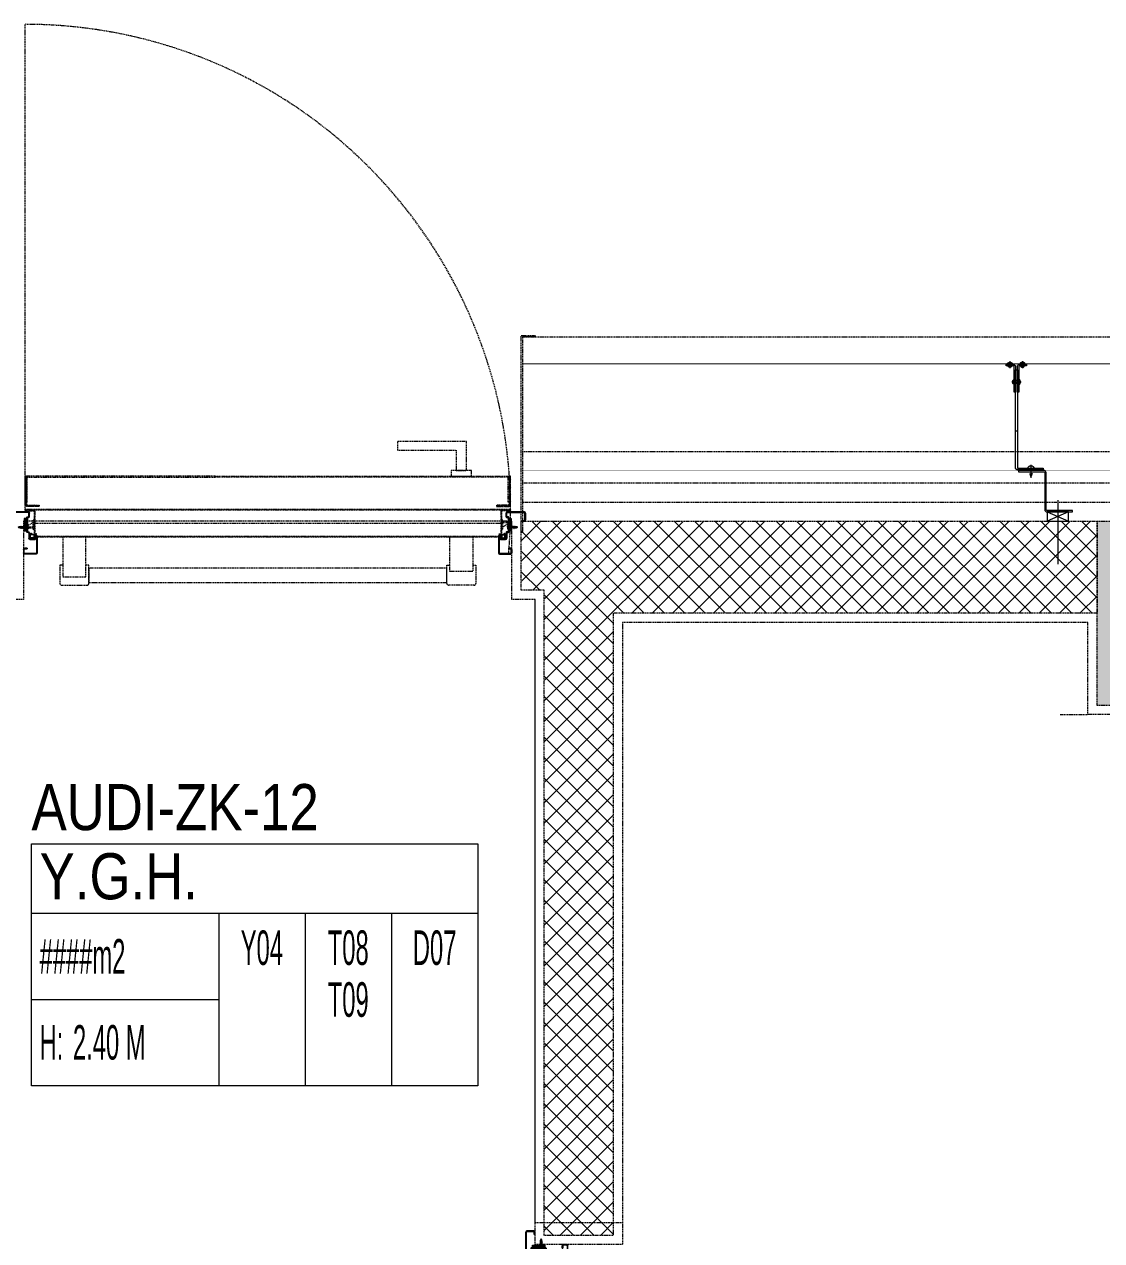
# Model space of a CAD drawing. Extents: x -1457 to 23780, y -2071 to 4205.
# Drawn here: x 4069.6 to 4303.5, y 2668.9 to 2932.8 of the extents above; entities that cross this region are included whole.
import ezdxf
from ezdxf.enums import TextEntityAlignment as Align

# ---------------------------------------------------------------- set-up
doc = ezdxf.new("R2010")
doc.units = 0
doc.header["$MEASUREMENT"] = 0
doc.linetypes.add('HIDDEN', pattern=[0.375, 0.25, -0.125])
doc.layers.get('0').update_dxf_attribs({"color": 9, "lineweight": 9})
for name, color, linetype, lineweight in [('10', 9, 'Continuous', 9), ('14', 9, 'Continuous', 9), ('M-TEFRIS2-015', 129, 'Continuous', 9)]:
    doc.layers.add(name, color=color, linetype=linetype, lineweight=lineweight)
doc.styles.add('Arial', font='arial.ttf', dxfattribs={"height": 2.5})
doc.styles.add('MuuM_TEXT-STANDART', font='ARIALN.TTF')

# ---------------------------------------------------------------- blocks, each defined once
blk = doc.blocks.new('*U11')
at = {"ltscale": 15}
for p, q in [((-24.9, 0.9), (-25.7, 0)), ((-24.9, -0.9), (-25.7, 0)), ((-22.9, 1.5), (-24.9, 0.9)), ((-22.9, 1.5), (-22.9, -1.5)), ((-21.2, -2.7), (-18.1, 2.8)), ((-21, -2.7), (-17.9, 2.7)), ((-19.7, -2.7), (-16.6, 2.8)), ((-19.5, -2.7), (-16.4, 2.7)), ((-18.5, 1.5), (-18.3, 2)), ((-18.2, -2.7), (-15.1, 2.8)), ((-18, -2.7), (-14.9, 2.7)), ((-17, 1.5), (-16.8, 2)), ((-16.7, -2.7), (-13.6, 2.8)), ((-16.5, -2.7), (-13.4, 2.7)), ((-15.5, 1.5), (-15.3, 2)), ((-15.2, -2.7), (-12.1, 2.8)), ((-15, -2.7), (-11.9, 2.7)), ((-14, 1.5), (-13.8, 2)), ((-13.7, -2.7), (-10.6, 2.8)), ((-13.5, -2.7), (-10.4, 2.7)), ((-12.5, 1.5), (-12.3, 2)), ((-12.2, -2.7), (-9.1, 2.8)), ((-12, -2.7), (-8.9, 2.7)), ((-11, 1.5), (-10.8, 2)), ((-10.7, -2.7), (-7.6, 2.8)), ((-10.5, -2.7), (-7.4, 2.7)), ((-9.5, 1.5), (-9.3, 2)), ((-9.2, -2.7), (-6.1, 2.8)), ((-9, -2.7), (-5.9, 2.7)), ((-8, 1.5), (-7.8, 2)), ((-7.7, -2.7), (-4.6, 2.8)), ((-7.5, -2.7), (-4.4, 2.7)), ((-6.5, 1.5), (-6.3, 2)), ((-6.2, -2.7), (-3.1, 2.8)), ((-6, -2.7), (-2.9, 2.7)), ((-5, 1.5), (-4.8, 2)), ((-4.7, -2.7), (-1.6, 2.8)), ((-4.5, -2.7), (-1.4, 2.7)), ((-3.5, 1.5), (-3.3, 2)), ((-2, 1.5), (-1.8, 2)), ((-0.5, 4.2), (-1.5, 1.5)), ((0, 0.5), (-0.6, 0.5)), ((-24.9, -0.9), (-22.9, -1.5)), ((-8.6, -1.5), (-22.9, -1.5)), ((-21.2, -2.7), (-20.9, -1.5)), ((-20.3, -1.5), (-19.1, -1.5)), ((-19.7, -2.7), (-19.4, -1.5)), ((-18.8, -1.5), (-17.6, -1.5)), ((-18.2, -2.7), (-17.9, -1.5)), ((-17.3, -1.5), (-16.1, -1.5)), ((-16.7, -2.7), (-16.4, -1.5)), ((-15.8, -1.5), (-14.6, -1.5)), ((-15.2, -2.7), (-14.9, -1.5)), ((-14.3, -1.5), (-13.1, -1.5)), ((-13.7, -2.7), (-13.4, -1.5)), ((-12.8, -1.5), (-11.6, -1.5)), ((-12.2, -2.7), (-11.9, -1.5)), ((-11.3, -1.5), (-10.1, -1.5)), ((-10.7, -2.7), (-10.4, -1.5)), ((-9.8, -1.5), (-8.6, -1.5)), ((-9.2, -2.7), (-8.9, -1.5)), ((-8.3, -1.5), (-7.1, -1.5)), ((-7.7, -2.7), (-7.4, -1.5)), ((-6.8, -1.5), (-5.6, -1.5)), ((-6.2, -2.7), (-5.9, -1.5)), ((-5.3, -1.5), (-4.1, -1.5)), ((-4.7, -2.7), (-4.4, -1.5)), ((-3.8, -1.5), (-2.1, -1.5)), ((-0.5, -4.2), (-1.5, -1.5)), ((0, -0.5), (-0.6, -0.5))]:
    blk.add_line(p, q, dxfattribs=at)
for p, q in [((-6.9, 1.5), (-22.9, 1.5)), ((-17.4, 1.5), (-18.6, 1.5)), ((-15.9, 1.5), (-17.1, 1.5)), ((-14.4, 1.5), (-15.6, 1.5)), ((-12.9, 1.5), (-14.1, 1.5)), ((-11.4, 1.5), (-12.6, 1.5)), ((-9.9, 1.5), (-11.1, 1.5)), ((-8.4, 1.5), (-9.6, 1.5)), ((-6.9, 1.5), (-8.1, 1.5)), ((-5.4, 1.5), (-6.6, 1.5)), ((-3.9, 1.5), (-5.1, 1.5)), ((-2.4, 1.5), (-3.6, 1.5)), ((-1.5, 1.5), (-2.1, 1.5)), ((0, 0.5), (0, 4.1)), ((-1.5, -1.5), (-2.1, -1.5)), ((0, -0.5), (0, -4.1))]:
    blk.add_line(p, q)
for centre, radius, start, end in [((-26, 3.9), 3.92, 274.361, 322.1025), ((-26, -3.9), 3.92, 37.8975, 85.639), ((-18, 2.8), 0.0971, 330.3204, 150.3204), ((-16.5, 2.8), 0.0971, 330.3204, 150.3204), ((-15, 2.8), 0.0971, 330.3204, 150.3204), ((-13.5, 2.8), 0.0971, 330.3204, 150.3204), ((-12, 2.8), 0.0971, 330.3204, 150.3204), ((-10.5, 2.8), 0.0971, 330.3204, 150.3204), ((-9, 2.8), 0.0971, 330.3204, 150.3204), ((-7.5, 2.8), 0.0971, 330.3204, 150.3204), ((-6, 2.8), 0.0971, 330.3204, 150.3204), ((-4.5, 2.8), 0.0971, 330.3204, 150.3204), ((-3, 2.8), 0.0971, 330.3204, 150.3204), ((-1.5, 2.8), 0.0971, 330.3204, 150.3204), ((-0.6, 0), 0.486, 90, 270), ((-0.3, 4.1), 0.25, 0, 150.0864), ((-21.1, -2.7), 0.0971, 150.3204, 330.3204), ((-19.6, -2.7), 0.0971, 150.3204, 330.3204), ((-18.1, -2.7), 0.0971, 150.3204, 330.3204), ((-16.6, -2.7), 0.0971, 150.3204, 330.3204), ((-15.1, -2.7), 0.0971, 150.3204, 330.3204), ((-13.6, -2.7), 0.0971, 150.3204, 330.3204), ((-12.1, -2.7), 0.0971, 150.3204, 330.3204), ((-10.6, -2.7), 0.0971, 150.3204, 330.3204), ((-9.1, -2.7), 0.0971, 150.3204, 330.3204), ((-7.6, -2.7), 0.0971, 150.3204, 330.3204), ((-6.1, -2.7), 0.0971, 150.3204, 330.3204), ((-4.6, -2.7), 0.0971, 150.3204, 330.3204), ((-0.3, -4.1), 0.25, 209.9136, 0)]:
    blk.add_arc(centre, radius, start, end, dxfattribs=at)
blk = doc.blocks.new('conta')
at = {"ltscale": 10}
for p, q in [((-2649.88, 5344.46), (-2649.78, 5344.3)), ((-2649.87, 5345.53), (-2649.81, 5345.61)), ((-2649.78, 5344.3), (-2649.74, 5344.3)), ((-2649.72, 5345.4), (-2649.28, 5345.4)), ((-2649.25, 5345.41), (-2649.09, 5345.51)), ((-2648.83, 5344.87), (-2648.56, 5345.24)), ((-2648.77, 5345.12), (-2648.63, 5345.3)), ((-2648.56, 5345.31), (-2648.56, 5345.31)), ((-2648.97, 5344.05), (-2648.78, 5343.8)), ((-2648.87, 5344.09), (-2648.7, 5343.86)), ((-2648.71, 5343.79), (-2648.71, 5343.79))]:
    blk.add_line(p, q, dxfattribs=at)
for centre, radius, start, end in [((-2653.03, 5345), 3.19, 350.4674, 8.9372), ((-2649.87, 5344.47), 0.02, 170.4674, 213.7451), ((-2649.83, 5345.5), 0.05, 140.6345, 188.9372), ((-2649.74, 5345.58), 0.0696, 22.2428, 159.258), ((-2650.94, 5345.01), 1.24, 340.3382, 16.7772), ((-2649.74, 5344.58), 0.03, 160.3382, 273.2666), ((-2649.72, 5345.37), 0.03, 90, 196.7772), ((-2649.56, 5341.55), 3.01, 80.4362, 93.2666), ((-2649.28, 5345.45), 0.05, 270, 303.0062), ((-2649.22, 5344.14), 0.231, 353.9571, 81.9004), ((-2649.08, 5345.49), 0.03, 4.7972, 123.0062), ((-2649.06, 5344.54), 0.03, 260.4362, 338.7066), ((-2650.22, 5344.99), 1.27, 338.7066, 23.0418), ((-2649.01, 5345.57), 0.05, 18.7951, 42.1429), ((-2651.17, 5344.83), 2.33, 7.5897, 18.7951), ((-2658.2, 5345.19), 9.36, 353.6857, 357.8537), ((-2648.79, 5344.15), 0.1, 173.6857, 217.2653), ((-2648.81, 5345.15), 0.05, 187.5897, 322.7347), ((-2648.79, 5344.84), 0.05, 142.7347, 180.2669), ((-2648.59, 5345.27), 0.05, 52.7347, 142.7347), ((-2648.59, 5345.27), 0.05, 322.7347, 52.7347), ((-2648.89, 5344.11), 0.1, 173.9571, 217.2653), ((-2648.74, 5343.83), 0.05, 217.2653, 307.2653), ((-2648.74, 5343.83), 0.05, 307.2653, 37.2653)]:
    blk.add_arc(centre, radius, start, end, dxfattribs=at)
for points, knots in [([(-2649.74, 5344.31), (-2649.74, 5344.34), (-2649.7, 5344.52), (-2649.59, 5344.33), (-2649.34, 5344.36), (-2649.23, 5344.37), (-2649.18, 5344.37)], [0, 0, 0, 0, 0.1008757, 0.3841126, 0.5436166, 0.6906785, 0.6906785, 0.6906785, 0.6906785]), ([(-2648.98, 5345.6), (-2649, 5345.63), (-2649.09, 5345.71), (-2649.23, 5345.44), (-2649.32, 5345.74), (-2649.39, 5345.46), (-2649.51, 5345.75), (-2649.59, 5345.5), (-2649.65, 5345.57), (-2649.68, 5345.61)], [0.0086373, 0.0086373, 0.0086373, 0.0086373, 0.1097304, 0.3133405, 0.4430081, 0.5658764, 0.7165186, 0.8527974, 0.9648495, 0.9648495, 0.9648495, 0.9648495])]:
    blk.add_open_spline(points, degree=3, knots=knots, dxfattribs=at)
blk = doc.blocks.new('p-yn_sackasa')
at = {"layer": '10', "linetype": 'Continuous'}
for p, q in [((0, 6.16), (0, 6.9)), ((0.01, 6.9), (0.01, 6.15)), ((0.14, 6.9), (0.14, 6.16)), ((0.15, 6.9), (0.15, 6.16)), ((2.69, 7.16), (0.26, 7.16)), ((2.69, 7.15), (0.26, 7.15)), ((2.69, 7.02), (0.26, 7.02)), ((0.26, 7.01), (2.69, 7.01)), ((0.26, 6.05), (0.76, 6.05)), ((0.75, 6.04), (0.26, 6.04)), ((0.26, 5.91), (0.75, 5.91)), ((0.76, 5.9), (0.26, 5.9)), ((0.75, 5.91), (0.75, 6.04)), ((0.76, 5.9), (0.76, 6.05)), ((2.8, 3.29), (2.8, 6.9)), ((2.81, 3.29), (2.81, 6.9)), ((2.94, 3.29), (2.94, 6.9)), ((2.95, 3.29), (2.95, 6.9)), ((1.11, 2.52), (1.11, 3.73)), ((1.12, 2.52), (1.12, 3.73)), ((1.25, 3.73), (1.25, 2.52)), ((1.26, 2.52), (1.26, 3.73)), ((1.37, 3.98), (2.49, 3.98)), ((2.49, 3.97), (1.37, 3.97)), ((1.37, 3.84), (2.49, 3.84)), ((2.49, 3.83), (1.37, 3.83)), ((2.6, 3.69), (2.5, 3.36)), ((2.51, 3.35), (2.61, 3.69)), ((2.73, 3.65), (2.63, 3.32)), ((2.74, 3.64), (2.64, 3.31)), ((-2.19, 0), (-2.19, -0.15)), ((0.67, -0.71), (0.67, 2.27)), ((0.69, -0.71), (0.69, 2.27)), ((0.81, -0.71), (0.81, 2.27)), ((0.83, -0.71), (0.83, 2.27)), ((0.92, 2.33), (0.95, 2.32)), ((0.93, 2.34), (0.95, 2.33)), ((1.01, 2.46), (0.99, 2.47)), ((0.99, 2.46), (1.01, 2.45)), ((-2.95, -0.25), (-2.95, -1.75)), ((-2.94, -1.75), (-2.94, -0.25)), ((-2.81, -0.25), (-2.81, -1.75)), ((-2.8, -0.25), (-2.8, -1.75)), ((-2.19, 0), (-2.7, 0)), ((-2.2, -0.01), (-2.7, -0.01)), ((-2.2, -0.14), (-2.7, -0.14)), ((-2.19, -0.15), (-2.7, -0.15)), ((1.01, -1.85), (-2.7, -1.85)), ((1.01, -1.86), (-2.7, -1.86)), ((-2.7, -1.99), (1.01, -1.99)), ((1.01, -2), (-2.7, -2)), ((-2.2, -0.14), (-2.2, -0.01)), ((0.92, -0.77), (0.95, -0.76)), ((0.93, -0.78), (0.95, -0.77)), ((0.99, -0.89), (1.01, -0.88)), ((1.01, -0.89), (0.99, -0.91)), ((1.11, -0.96), (1.11, -1.75)), ((1.12, -0.96), (1.12, -1.75)), ((1.25, -0.96), (1.25, -1.75)), ((1.26, -0.96), (1.26, -1.75))]:
    blk.add_line(p, q, dxfattribs=at)
for points in [[(0.15, 2.14), (0.67, 2.14), (0.67, -0.54), (0.15, -0.54)], [(0.15, 2.14), (0.41, 2.14), (0.41, -0.54), (0.15, -0.54)]]:
    blk.add_lwpolyline(points, close=True, dxfattribs=at)
for centre, radius, start, end in [((0.26, 6.9), 0.261, 90, 180), ((0.26, 6.16), 0.261, 180, 270), ((0.26, 6.9), 0.249, 90, 180), ((0.26, 6.16), 0.249, 181.345, 271.3502), ((0.26, 6.9), 0.122, 90, 180), ((0.26, 6.16), 0.122, 180, 270), ((0.26, 6.9), 0.11, 90, 180), ((0.26, 6.16), 0.11, 180, 270), ((2.69, 6.9), 0.261, 0, 90), ((2.69, 6.9), 0.249, 0, 90), ((2.69, 6.9), 0.122, 0, 90), ((2.69, 6.9), 0.11, 0, 90), ((1.37, 3.73), 0.253, 90, 180), ((1.37, 3.73), 0.24, 90, 180), ((1.37, 3.73), 0.114, 90, 180), ((1.37, 3.73), 0.101, 90, 180), ((2.49, 3.72), 0.261, 342.8602, 90), ((2.49, 3.72), 0.249, 342.8613, 90), ((2.49, 3.72), 0.122, 342.8607, 90), ((2.49, 3.72), 0.11, 342.8621, 90), ((2.72, 3.29), 0.232, 162.8601, 0), ((2.72, 3.29), 0.219, 162.8613, 0), ((2.72, 3.29), 0.0927, 162.8605, 0), ((2.72, 3.29), 0.0801, 162.8624, 0), ((0.89, 2.27), 0.219, 63.2153, 180), ((0.89, 2.27), 0.206, 63.2169, 180), ((0.89, 2.27), 0.0801, 63.215, 180), ((0.89, 2.27), 0.0674, 63.2144, 180), ((1.04, 2.52), 0.206, 243.2197, 0), ((1.04, 2.52), 0.219, 243.2148, 0), ((1.04, 2.52), 0.0801, 243.2203, 0), ((1.04, 2.52), 0.0674, 243.2129, 0), ((-2.7, -0.25), 0.253, 90, 180), ((-2.7, -1.75), 0.253, 180, 270), ((-2.7, -0.25), 0.24, 90, 180), ((-2.7, -1.75), 0.24, 180, 270), ((-2.7, -0.25), 0.114, 90, 180), ((-2.7, -1.75), 0.114, 180, 270), ((-2.7, -0.25), 0.101, 90, 180), ((-2.7, -1.75), 0.101, 180, 270), ((0.89, -0.71), 0.219, 180, 296.785), ((0.89, -0.71), 0.206, 180, 296.7851), ((0.89, -0.71), 0.0801, 180, 296.785), ((0.89, -0.71), 0.0674, 180, 180.5245), ((0.89, -0.71), 0.0674, 180, 296.7871), ((1.04, -0.96), 0.219, 0, 116.7854), ((1.04, -0.96), 0.206, 0, 116.7836), ((1.04, -0.96), 0.0801, 0, 116.7811), ((1.04, -0.96), 0.0674, 0, 116.7871), ((1.01, -1.75), 0.114, 270, 0), ((1.01, -1.75), 0.24, 270, 0), ((1.01, -1.75), 0.101, 270, 0), ((1.01, -1.75), 0.253, 270, 0)]:
    blk.add_arc(centre, radius, start, end, dxfattribs=at)
at = {"layer": '10', "xscale": 0.0842696629213483, "yscale": 0.0842696629213483, "zscale": 0.0842696629213483}
blk.add_blockref('*U11', (0.95, 1.35), dxfattribs=at)
at = {"layer": '14', "xscale": -0.7887640449438696, "yscale": 0.7887640449438696, "zscale": 0.7887640449438204, "rotation": 90}
blk.add_blockref('conta', (4217.78, -2086.42), dxfattribs=at)
blk = doc.blocks.new('0_roomno2')
blk.add_lwpolyline([(19.375, -10.5), (0, -10.5), (0, 0), (19.375, 0)], close=True)
for points in [[(0, -3), (19.375, -3)], [(8.125, -3), (8.125, -10.5)], [(11.875, -3), (11.875, -10.5)], [(15.625, -3), (15.625, -10.5)], [(0, -6.75), (8.125, -6.75)]]:
    blk.add_lwpolyline(points)
at = {"style": 'MuuM_TEXT-STANDART', "width": 0.6}
blk.add_text('H:', height=1.5, dxfattribs=at).set_placement((0.35, -8.608), align=Align.MIDDLE_LEFT)
at = {"style": 'Arial'}
blk.add_attdef('ODANO', (0, 1.17), '', height=2, dxfattribs=at)
blk.add_attdef('MEKANADI', text='', height=2, dxfattribs=at).set_placement((0.35, -3), align=Align.BOTTOM_LEFT)
at = {"style": 'MuuM_TEXT-STANDART', "width": 0.6}
for tag, p in [('M2', (0.35, -4.875)), ('TEMIZTAVANYUKSEKLIGI', (1.8, -8.608))]:
    blk.add_attdef(tag, text='', height=1.5, dxfattribs=at).set_placement(p, align=Align.MIDDLE_LEFT)
for tag, p in [('YER01', (10, -4.5)), ('TAVAN01', (13.75, -4.5)), ('DUVAR01', (17.5, -4.5)), ('YER02', (10, -6.75)), ('TAVAN02', (13.75, -6.75)), ('DUVAR02', (17.5, -6.75)), ('YER03', (10, -9)), ('TAVAN03', (13.75, -9)), ('DUVAR03', (17.5, -9))]:
    blk.add_attdef(tag, text='', height=1.5, dxfattribs=at).set_placement(p, align=Align.MIDDLE_CENTER)
blk = doc.blocks.new('p- alum kaplama profil')
at = {"lineweight": 13}
blk.add_lwpolyline([(7.12, 12.59), (7.12, 26.49)], dxfattribs=at)
at = {"lineweight": 5}
blk.add_lwpolyline([(9.44, 15.16), (4.79, 15.16), (4.79, 17.16), (9.44, 17.16)], close=True, dxfattribs=at)
for points in [[(4.79, 15.16), (9.44, 17.16)], [(9.44, 15.16), (4.79, 17.16)]]:
    blk.add_lwpolyline(points, dxfattribs=at)
at = {"lineweight": 18}
blk.add_lwpolyline([(4.09, 6.16), (-1.41, 6.16), (-1.41, 6.46), (4.09, 6.46, 0.414214), (4.29, 6.66), (4.29, 14.66, -0.414214), (4.79, 15.16), (10.29, 15.16), (10.29, 14.86), (4.79, 14.86, 0.414214), (4.59, 14.66), (4.59, 6.66, -0.414214)], format="xyb", close=True, dxfattribs=at)
blk.add_lwpolyline([(-2.06, 5.56), (-2.06, -2.34), (-2.06, -15.69), (-1.66, -15.69), (-1.66, -2.34), (-1.66, 5.56), (-1.66, 5.56), (-1.66, 5.57), (-1.66, 5.57), (-1.66, 5.58), (-1.66, 5.58), (-1.65, 5.59), (-1.65, 5.59), (-1.65, 5.59), (-1.65, 5.6), (-1.65, 5.6), (-1.64, 5.61), (-1.64, 5.61), (-1.64, 5.62), (-1.64, 5.62), (-1.63, 5.62), (-1.63, 5.63), (-1.63, 5.63), (-1.62, 5.63), (-1.62, 5.64), (-1.61, 5.64), (-1.61, 5.64), (-1.61, 5.64), (-1.6, 5.65), (-1.6, 5.65), (-1.59, 5.65), (-1.59, 5.65), (-1.58, 5.65), (-1.58, 5.65), (-1.57, 5.66), (-1.57, 5.66), (-1.56, 5.66), (-1.56, 5.66), (3.94, 5.66), (3.94, 6.06), (-1.56, 6.06), (-1.58, 6.06), (-1.61, 6.05), (-1.63, 6.05), (-1.66, 6.05), (-1.68, 6.04), (-1.7, 6.03), (-1.73, 6.03), (-1.75, 6.02), (-1.77, 6.01), (-1.79, 6), (-1.82, 5.99), (-1.84, 5.97), (-1.86, 5.96), (-1.88, 5.94), (-1.89, 5.93), (-1.91, 5.91), (-1.93, 5.89), (-1.95, 5.87), (-1.96, 5.85), (-1.97, 5.83), (-1.99, 5.81), (-2, 5.79), (-2.01, 5.77), (-2.02, 5.75), (-2.03, 5.72), (-2.04, 5.7), (-2.04, 5.68), (-2.05, 5.65), (-2.05, 5.63), (-2.06, 5.61), (-2.06, 5.58)], close=True)
blk.add_lwpolyline([(-1.66, -2.34), (-2.06, -2.34)])
for points in [[(-2.36, -10.84), (-2.36, -16.39), (-2.36, -16.39, -0.414214), (-2.51, -16.54), (-2.51, -16.54), (-4.06, -16.54), (-4.06, -16.84), (-2.51, -16.84), (-2.51, -16.84, 0.414214), (-2.06, -16.39), (-2.06, -10.84)], [(-1.36, -10.84), (-1.66, -10.84), (-1.66, -16.39, 0.414214), (-1.21, -16.84), (-1.21, -16.84), (0.34, -16.84), (0.34, -16.54), (-1.21, -16.54), (-1.21, -16.54, -0.414214), (-1.36, -16.39), (-1.36, -16.39)]]:
    blk.add_lwpolyline(points, format="xyb", close=True)
for points in [[(0.67, 5.66, -10), (1.91, 5.66, -10)], [(0.67, 5.66, -10), (0.67, 5.64, -10), (0.67, 5.62, -10), (0.67, 5.6, -10), (0.68, 5.58, -10), (0.68, 5.56, -10), (0.69, 5.54, -10), (0.69, 5.52, -10), (0.7, 5.5, -10), (0.7, 5.48, -10), (0.71, 5.46, -10), (0.72, 5.45, -10), (0.73, 5.43, -10), (0.74, 5.41, -10), (0.75, 5.4, -10), (0.76, 5.38, -10), (0.77, 5.36, -10), (0.79, 5.35, -10), (0.8, 5.33, -10), (0.81, 5.32, -10), (0.83, 5.31, -10), (0.84, 5.29, -10), (0.86, 5.28, -10), (0.87, 5.27, -10), (0.89, 5.26, -10), (0.91, 5.25, -10), (0.92, 5.24, -10), (0.94, 5.23, -10), (0.96, 5.22, -10), (0.98, 5.21, -10), (1, 5.21, -10), (1.02, 5.2, -10), (1.03, 5.2, -10)], [(0.96, 5.66, -10), (0.97, 5.66, -10), (0.97, 5.66, -10), (0.97, 5.66, -10), (0.98, 5.66, -10), (0.98, 5.66, -10), (0.99, 5.66, -10), (0.99, 5.66, -10), (1, 5.66, -10), (1, 5.67, -10), (1, 5.67, -10), (1.01, 5.67, -10), (1.01, 5.67, -10), (1.01, 5.67, -10), (1.02, 5.68, -10), (1.02, 5.68, -10), (1.02, 5.68, -10), (1.03, 5.69, -10), (1.03, 5.69, -10), (1.03, 5.69, -10), (1.04, 5.7, -10), (1.04, 5.7, -10), (1.04, 5.7, -10), (1.04, 5.71, -10), (1.04, 5.71, -10), (1.05, 5.72, -10), (1.05, 5.72, -10), (1.05, 5.72, -10), (1.05, 5.73, -10), (1.05, 5.73, -10), (1.05, 5.74, -10), (1.05, 5.74, -10), (1.05, 5.75, -10)], [(1.61, 6.87, -10), (0.98, 6.96, -10)], [(1.33, 5.85, -10), (0.98, 5.88, -10)], [(1.56, 7.05, -10), (1.02, 7.13, -10)], [(1.05, 6.91, -10), (1.29, 7.56, -10)], [(1.05, 5.83, -10), (1.05, 6.01, -10)], [(1.05, 5.75, -10), (1.05, 5.83, -10)], [(1.29, 4.93, -10), (1.29, 7.8, -10)], [(1.53, 6.82, -10), (1.29, 7.56, -10)], [(1.29, 6.16, -10), (1.29, 6.26, -10)], [(1.53, 5.75, -10), (1.53, 5.92, -10)], [(1.53, 5.75, -10), (1.53, 5.74, -10), (1.53, 5.74, -10), (1.53, 5.73, -10), (1.53, 5.73, -10), (1.53, 5.72, -10), (1.54, 5.72, -10), (1.54, 5.72, -10), (1.54, 5.71, -10), (1.54, 5.71, -10), (1.54, 5.7, -10), (1.54, 5.7, -10), (1.55, 5.7, -10), (1.55, 5.69, -10), (1.55, 5.69, -10), (1.55, 5.69, -10), (1.56, 5.68, -10), (1.56, 5.68, -10), (1.56, 5.68, -10), (1.57, 5.67, -10), (1.57, 5.67, -10), (1.58, 5.67, -10), (1.58, 5.67, -10), (1.58, 5.67, -10), (1.59, 5.66, -10), (1.59, 5.66, -10), (1.6, 5.66, -10), (1.6, 5.66, -10), (1.6, 5.66, -10), (1.61, 5.66, -10), (1.61, 5.66, -10), (1.62, 5.66, -10), (1.62, 5.66, -10)], [(1.55, 5.2, -10), (1.57, 5.2, -10), (1.59, 5.21, -10), (1.6, 5.21, -10), (1.62, 5.22, -10), (1.64, 5.23, -10), (1.66, 5.24, -10), (1.68, 5.25, -10), (1.69, 5.26, -10), (1.71, 5.27, -10), (1.73, 5.28, -10), (1.74, 5.29, -10), (1.76, 5.31, -10), (1.77, 5.32, -10), (1.78, 5.33, -10), (1.8, 5.35, -10), (1.81, 5.36, -10), (1.82, 5.38, -10), (1.83, 5.4, -10), (1.84, 5.41, -10), (1.85, 5.43, -10), (1.86, 5.45, -10), (1.87, 5.46, -10), (1.88, 5.48, -10), (1.89, 5.5, -10), (1.89, 5.52, -10), (1.9, 5.54, -10), (1.9, 5.56, -10), (1.9, 5.58, -10), (1.91, 5.6, -10), (1.91, 5.62, -10), (1.91, 5.64, -10), (1.91, 5.66, -10)], [(1.03, 5.2, -10), (1.04, 5.2, -10), (1.05, 5.19, -10), (1.05, 5.19, -10), (1.06, 5.19, -10), (1.06, 5.19, -10), (1.07, 5.19, -10), (1.07, 5.19, -10), (1.08, 5.19, -10), (1.08, 5.19, -10), (1.09, 5.19, -10), (1.09, 5.18, -10), (1.1, 5.18, -10), (1.1, 5.18, -10), (1.11, 5.18, -10), (1.11, 5.18, -10), (1.12, 5.18, -10), (1.12, 5.18, -10), (1.13, 5.18, -10), (1.13, 5.18, -10), (1.14, 5.18, -10), (1.15, 5.18, -10), (1.15, 5.18, -10), (1.16, 5.17, -10), (1.16, 5.17, -10), (1.17, 5.17, -10), (1.17, 5.17, -10), (1.18, 5.17, -10), (1.18, 5.17, -10), (1.19, 5.17, -10), (1.19, 5.17, -10), (1.2, 5.17, -10), (1.2, 5.17, -10)], [(1.2, 5.17, -10), (1.2, 5.2, -10)], [(1.38, 5.2, -10), (1.2, 5.2, -10)], [(1.38, 5.17, -10), (1.38, 5.2, -10)], [(1.38, 5.17, -10), (1.38, 5.17, -10), (1.39, 5.17, -10), (1.39, 5.17, -10), (1.4, 5.17, -10), (1.41, 5.17, -10), (1.41, 5.17, -10), (1.42, 5.17, -10), (1.42, 5.17, -10), (1.43, 5.17, -10), (1.43, 5.18, -10), (1.44, 5.18, -10), (1.44, 5.18, -10), (1.45, 5.18, -10), (1.45, 5.18, -10), (1.46, 5.18, -10), (1.46, 5.18, -10), (1.47, 5.18, -10), (1.47, 5.18, -10), (1.48, 5.18, -10), (1.48, 5.18, -10), (1.49, 5.18, -10), (1.5, 5.19, -10), (1.5, 5.19, -10), (1.51, 5.19, -10), (1.51, 5.19, -10), (1.52, 5.19, -10), (1.52, 5.19, -10), (1.53, 5.19, -10), (1.53, 5.19, -10), (1.54, 5.19, -10), (1.54, 5.2, -10), (1.55, 5.2, -10)], [(-2.86, -13.04, 0), (-0.86, -13.04, 0)], [(-2.36, -12.52, 0), (-2.4, -12.53, 0), (-2.43, -12.56, 0), (-2.47, -12.58, 0), (-2.5, -12.6, 0), (-2.53, -12.63, 0), (-2.56, -12.66, 0), (-2.59, -12.69, 0), (-2.61, -12.73, 0), (-2.63, -12.76, 0), (-2.65, -12.8, 0), (-2.67, -12.84, 0), (-2.68, -12.88, 0), (-2.69, -12.92, 0), (-2.7, -12.96, 0), (-2.71, -13, 0), (-2.71, -13.04, 0), (-2.71, -13.08, 0), (-2.7, -13.13, 0), (-2.69, -13.17, 0), (-2.68, -13.21, 0), (-2.67, -13.25, 0), (-2.65, -13.28, 0), (-2.63, -13.32, 0), (-2.61, -13.36, 0), (-2.59, -13.39, 0), (-2.56, -13.42, 0), (-2.53, -13.45, 0), (-2.5, -13.48, 0), (-2.47, -13.51, 0), (-2.43, -13.53, 0), (-2.4, -13.55, 0), (-2.36, -13.57, 0)], [(-2.36, -13.04, 0), (-2.36, -12.52, 0)], [(-2.36, -13.04, 0), (-2.36, -12.73, 0)], [(-2.36, -12.73, 0), (-2.36, -13.04, 0)], [(-1.36, -12.73, 0), (-2.36, -12.73, 0)], [(-2.36, -13.04, 0), (-2.36, -13.36, 0)], [(-2.36, -13.04, 0), (-2.36, -13.57, 0)], [(-2.36, -13.36, 0), (-2.36, -13.04, 0)], [(-1.36, -13.04, 0), (-1.36, -12.37, 0)], [(-1.36, -13.72, 0), (-1.32, -13.68, 0), (-1.29, -13.65, 0), (-1.26, -13.61, 0), (-1.23, -13.58, 0), (-1.2, -13.54, 0), (-1.18, -13.5, 0), (-1.16, -13.45, 0), (-1.14, -13.41, 0), (-1.12, -13.37, 0), (-1.1, -13.32, 0), (-1.09, -13.28, 0), (-1.08, -13.23, 0), (-1.07, -13.18, 0), (-1.06, -13.14, 0), (-1.06, -13.09, 0), (-1.06, -13.04, 0), (-1.06, -12.99, 0), (-1.06, -12.95, 0), (-1.07, -12.9, 0), (-1.08, -12.85, 0), (-1.09, -12.81, 0), (-1.1, -12.76, 0), (-1.12, -12.72, 0), (-1.14, -12.67, 0), (-1.16, -12.63, 0), (-1.18, -12.59, 0), (-1.2, -12.55, 0), (-1.23, -12.51, 0), (-1.26, -12.47, 0), (-1.29, -12.43, 0), (-1.32, -12.4, 0), (-1.36, -12.37, 0)], [(-1.36, -13.04, 0), (-1.36, -13.72, 0)], [(-1.36, -13.36, 0), (-2.36, -13.36, 0)], [(-3.84, -17.04, 0), (-3.81, -17.07, 0), (-3.78, -17.1, 0), (-3.75, -17.12, 0), (-3.72, -17.15, 0), (-3.69, -17.17, 0), (-3.66, -17.19, 0), (-3.62, -17.21, 0), (-3.59, -17.23, 0), (-3.55, -17.24, 0), (-3.52, -17.26, 0), (-3.48, -17.27, 0), (-3.44, -17.28, 0), (-3.4, -17.28, 0), (-3.36, -17.29, 0), (-3.32, -17.29, 0), (-3.29, -17.29, 0), (-3.25, -17.29, 0), (-3.21, -17.29, 0), (-3.17, -17.28, 0), (-3.13, -17.28, 0), (-3.09, -17.27, 0), (-3.06, -17.26, 0), (-3.02, -17.24, 0), (-2.98, -17.23, 0), (-2.95, -17.21, 0), (-2.91, -17.19, 0), (-2.88, -17.17, 0), (-2.85, -17.15, 0), (-2.82, -17.12, 0), (-2.79, -17.1, 0), (-2.76, -17.07, 0), (-2.73, -17.04, 0)], [(-3.29, -17.04, 0), (-3.84, -17.04, 0)], [(-2.85, -16.54, 0), (-2.86, -16.51, 0), (-2.87, -16.47, 0), (-2.89, -16.44, 0), (-2.91, -16.41, 0), (-2.93, -16.38, 0), (-2.96, -16.35, 0), (-2.98, -16.33, 0), (-3.01, -16.31, 0), (-3.04, -16.29, 0), (-3.07, -16.27, 0), (-3.11, -16.25, 0), (-3.14, -16.24, 0), (-3.18, -16.23, 0), (-3.21, -16.22, 0), (-3.25, -16.22, 0), (-3.29, -16.22, 0), (-3.32, -16.22, 0), (-3.36, -16.22, 0), (-3.39, -16.23, 0), (-3.43, -16.24, 0), (-3.46, -16.25, 0), (-3.5, -16.27, 0), (-3.53, -16.29, 0), (-3.56, -16.31, 0), (-3.59, -16.33, 0), (-3.61, -16.35, 0), (-3.64, -16.38, 0), (-3.66, -16.41, 0), (-3.68, -16.44, 0), (-3.7, -16.47, 0), (-3.71, -16.51, 0), (-3.73, -16.54, 0)], [(-3.29, -16.54, 0), (-3.73, -16.54, 0)], [(-3.29, -16.54, 0), (-3.55, -16.54, 0)], [(-3.55, -16.54, 0), (-3.29, -16.54, 0)], [(-3.55, -17.04, 0), (-3.55, -16.54, 0)], [(-3.29, -17.54, 0), (-3.29, -16.04, 0)], [(-3.29, -16.54, 0), (-2.85, -16.54, 0)], [(-3.29, -16.54, 0), (-3.03, -16.54, 0)], [(-3.03, -16.54, 0), (-3.29, -16.54, 0)], [(-3.29, -17.04, 0), (-2.73, -17.04, 0)], [(-3.03, -17.04, 0), (-3.03, -16.54, 0)], [(-0.56, -17.04, 0), (-1.11, -17.04, 0)], [(0, -17.04, 0), (-0.03, -17.07, 0), (-0.06, -17.1, 0), (-0.09, -17.12, 0), (-0.12, -17.15, 0), (-0.15, -17.17, 0), (-0.18, -17.19, 0), (-0.22, -17.21, 0), (-0.25, -17.23, 0), (-0.29, -17.24, 0), (-0.33, -17.26, 0), (-0.36, -17.27, 0), (-0.4, -17.28, 0), (-0.44, -17.28, 0), (-0.48, -17.29, 0), (-0.52, -17.29, 0), (-0.56, -17.29, 0), (-0.59, -17.29, 0), (-0.63, -17.29, 0), (-0.67, -17.28, 0), (-0.71, -17.28, 0), (-0.75, -17.27, 0), (-0.79, -17.26, 0), (-0.82, -17.24, 0), (-0.86, -17.23, 0), (-0.89, -17.21, 0), (-0.93, -17.19, 0), (-0.96, -17.17, 0), (-0.99, -17.15, 0), (-1.02, -17.12, 0), (-1.05, -17.1, 0), (-1.08, -17.07, 0), (-1.11, -17.04, 0)], [(-1, -16.54, 0), (-0.98, -16.51, 0), (-0.97, -16.47, 0), (-0.95, -16.44, 0), (-0.93, -16.41, 0), (-0.91, -16.38, 0), (-0.88, -16.35, 0), (-0.86, -16.33, 0), (-0.83, -16.31, 0), (-0.8, -16.29, 0), (-0.77, -16.27, 0), (-0.73, -16.25, 0), (-0.7, -16.24, 0), (-0.66, -16.23, 0), (-0.63, -16.22, 0), (-0.59, -16.22, 0), (-0.56, -16.22, 0), (-0.52, -16.22, 0), (-0.48, -16.22, 0), (-0.45, -16.23, 0), (-0.41, -16.24, 0), (-0.38, -16.25, 0), (-0.34, -16.27, 0), (-0.31, -16.29, 0), (-0.28, -16.31, 0), (-0.25, -16.33, 0), (-0.23, -16.35, 0), (-0.2, -16.38, 0), (-0.18, -16.41, 0), (-0.16, -16.44, 0), (-0.14, -16.47, 0), (-0.13, -16.51, 0), (-0.12, -16.54, 0)], [(-0.56, -16.54, 0), (-1, -16.54, 0)], [(-0.56, -16.54, 0), (-0.82, -16.54, 0)], [(-0.82, -16.54, 0), (-0.56, -16.54, 0)], [(-0.82, -17.04, 0), (-0.82, -16.54, 0)], [(-0.56, -17.54, 0), (-0.56, -16.04, 0)], [(-0.56, -16.54, 0), (-0.3, -16.54, 0)], [(-0.56, -16.54, 0), (-0.12, -16.54, 0)], [(-0.3, -16.54, 0), (-0.56, -16.54, 0)], [(-0.56, -17.04, 0), (0, -17.04, 0)], [(-0.3, -17.04, 0), (-0.3, -16.54, 0)]]:
    blk.add_polyline3d(points)

msp = doc.modelspace()

# ---------------------------------------------------------------- hatches: boundary and pattern name
at = {"layer": 'M-TEFRIS2-015', "linetype": 'HIDDEN', "lineweight": 0}
h = msp.add_hatch(dxfattribs=at)
h.set_pattern_fill('ANSI32', color=256, angle=-270, style=0)
h.set_pattern_definition([(135, (17.00692, -5390.7653), (-0.265165043, -0.265165043), []), (135, (17.00692, -5390.58853), (-0.265165043, -0.265165043), [])])
edge = h.paths.add_edge_path()
edge.add_line((4069.8, 2834.74), (4070.1, 2834.74))
edge.add_line((4070.1, 2834.74), (4070.1, 2828.64))
edge.add_arc((4070.25, 2828.64), 0.15, 180, 270.0106)
edge.add_line((4070.25, 2828.49), (4072.85, 2828.49))
edge.add_line((4072.85, 2828.49), (4072.85, 2828.19))
edge.add_line((4072.85, 2828.19), (4070.25, 2828.19))
edge.add_arc((4070.25, 2828.64), 0.45, 180.0007, 269.9995, ccw=False)
edge.add_line((4069.8, 2828.64), (4069.8, 2834.74))
h = msp.add_hatch(dxfattribs=at)
h.set_pattern_fill('ANSI32', color=256, angle=-270, style=0)
h.set_pattern_definition([(135, (4.8265, -5390.7653), (-0.265165043, -0.265165043), []), (135, (4.8265, -5390.58853), (-0.265165043, -0.265165043), [])])
edge = h.paths.add_edge_path()
edge.add_line((4175.2, 2834.74), (4174.9, 2834.74))
edge.add_line((4174.9, 2834.74), (4174.9, 2828.64))
edge.add_arc((4174.75, 2828.64), 0.15, 269.9894, 360, ccw=False)
edge.add_line((4174.75, 2828.49), (4172.15, 2828.49))
edge.add_line((4172.15, 2828.49), (4172.15, 2828.19))
edge.add_line((4172.15, 2828.19), (4174.75, 2828.19))
edge.add_arc((4174.75, 2828.64), 0.45, 270.0005, 359.9993)
edge.add_line((4175.2, 2828.64), (4175.2, 2834.74))
h = msp.add_hatch(dxfattribs=at)
h.set_pattern_fill('ANSI37', color=256, scale=25, style=0)
h.paths.add_polyline_path([(4197.5, 2805), (4197.5, 2670), (4182.5, 2670), (4182.5, 2810), (4177.5, 2810), (4177.5, 2825), (4182.5, 2825), (4302.5, 2825), (4302.5, 2805)])
h = msp.add_hatch(dxfattribs=at)
h.set_pattern_fill('ANSI33', color=256, scale=25, style=0)
h.paths.add_polyline_path([(4302.5, 2825), (4782.5, 2825), (4782.5, 2365), (4732.5, 2365), (4732.5, 2475), (4342.5, 2475), (4302.5, 2475), (4302.5, 2515), (4732.5, 2515), (4732.5, 2785), (4302.5, 2785)])

# ---------------------------------------------------------------- linework, layer by layer
for p, q in [((4069.8, 2827.46), (4069.8, 2827.34)), ((4069.9, 2827.56), (4175.1, 2827.56)), ((4069.9, 2827.24), (4071.75, 2827.24)), ((4069.95, 2827.41), (4069.95, 2827.39)), ((4069.96, 2827.41), (4175.05, 2827.41)), ((4069.96, 2827.39), (4071.85, 2827.39)), ((4071.8, 2827.19), (4071.8, 2821.66)), ((4071.95, 2827.29), (4071.95, 2821.76)), ((4173.05, 2827.29), (4173.05, 2821.76)), ((4175.05, 2827.39), (4173.15, 2827.39)), ((4173.2, 2827.19), (4173.2, 2821.66)), ((4175.1, 2827.24), (4173.25, 2827.24)), ((4175.05, 2827.41), (4175.05, 2827.39)), ((4175.2, 2827.46), (4175.2, 2827.34)), ((4070.5, 2824.09), (4071.5, 2824.74)), ((4071.5, 2825.17), (4071.5, 2824.74)), ((4071.8, 2825.17), (4071.5, 2825.17)), ((4071.5, 2824.74), (4071.5, 2823.24)), ((4071.8, 2824.74), (4071.8, 2825.17)), ((4071.8, 2823.24), (4071.8, 2824.74)), ((4173.2, 2825.17), (4173.2, 2823.67)), ((4173.5, 2825.17), (4173.2, 2825.17)), ((4173.2, 2825.17), (4173.2, 2823.67)), ((4173.5, 2825.17), (4173.2, 2825.17)), ((4173.5, 2823.67), (4173.5, 2825.17)), ((4173.5, 2823.67), (4173.5, 2825.17)), ((4173.5, 2824.92), (4174.5, 2824.92)), ((4173.5, 2824.92), (4174.5, 2824.92)), ((4173.5, 2824.72), (4174.5, 2824.72)), ((4173.5, 2824.72), (4174.5, 2824.72)), ((4174.5, 2824.32), (4173.5, 2823.67)), ((4174.5, 2824.32), (4173.5, 2823.67)), ((4071.5, 2823.69), (4070.5, 2823.69)), ((4071.5, 2823.49), (4070.5, 2823.49)), ((4071.5, 2823.24), (4071.8, 2823.24)), ((4072, 2821.71), (4173, 2821.71)), ((4173.2, 2823.67), (4173.2, 2823.24)), ((4173.2, 2823.67), (4173.2, 2823.24)), ((4173.2, 2823.24), (4173.5, 2823.24)), ((4173.2, 2823.24), (4173.5, 2823.24)), ((4173.5, 2823.24), (4173.5, 2823.67)), ((4173.5, 2823.24), (4173.5, 2823.67)), ((4071.9, 2821.56), (4173.1, 2821.56))]:
    msp.add_line(p, q, dxfattribs=at)
for points in [[(4069.8, 2827.4), (4069.8, 2932.8)], [(4177.8, 2865), (4822.5, 2865), (4822.5, 2034.62), (4782.5, 2034.62)], [(4165.63, 2835.99), (4165.63, 2842.24), (4150.63, 2842.24), (4150.63, 2840.36), (4163.38, 2840.36), (4163.38, 2840.36), (4163.38, 2835.99), (4165.63, 2835.99)], [(4797.5, 2034.62), (4797.5, 2840), (4177.8, 2840)], [(4166.7, 2834.74), (4166.7, 2835.99), (4162.3, 2835.99), (4162.3, 2834.74), (4166.7, 2834.74)], [(4111.11, 2834.74), (4070.1, 2834.74), (4070.1, 2829.09), (4070.3, 2829.09), (4070.3, 2834.54), (4111.11, 2834.54)], [(4111.11, 2834.74), (4174.9, 2834.74), (4174.9, 2829.09), (4174.7, 2829.09), (4174.7, 2834.54), (4111.11, 2834.54)], [(4790.7, 2034.62), (4790.71, 2833.2), (4177.8, 2833.25)], [(4786.5, 2036.84), (4786.5, 2829), (4177.8, 2829)], [(4304.5, 2783), (4300.5, 2783), (4300.5, 2803), (4199.5, 2803), (4199.5, 2672.71), (4180.5, 2672.71), (4180.5, 2808), (4175.5, 2808), (4175.5, 2825), (4069.5, 2825), (4069.5, 2808), (4064.5, 2808), (4064.5, 2743), (3999.5, 2743), (3999.5, 2447)], [(4071.95, 2824.52), (4173.05, 2824.52)], [(4197.5, 2365), (4197.5, 2363), (4175.5, 2363), (4175.5, 2382), (4180.5, 2382), (4180.5, 2562), (4199.5, 2562), (4199.5, 2492), (4300.5, 2492), (4300.5, 2517), (4730.5, 2517), (4730.5, 2783), (4300.5, 2783), (4300.5, 2803), (4199.5, 2803), (4199.5, 2668), (4180.5, 2668), (4180.5, 2808), (4175.5, 2808), (4175.5, 2825)], [(4197.5, 2805), (4197.5, 2670), (4182.5, 2670), (4182.5, 2810), (4177.5, 2810), (4177.5, 2825), (4182.5, 2825), (4302.5, 2825), (4302.5, 2805), (4197.5, 2805)], [(4294.5, 2783), (4300.5, 2783)]]:
    msp.add_lwpolyline(points, dxfattribs=at)
for points in [[(4177.5, 2822.5), (4177.5, 2865.3), (4180.5, 2865.3), (4180.5, 2865), (4177.8, 2865), (4177.8, 2822.5)], [(4302.5, 2825), (4782.5, 2825), (4782.5, 2365), (4732.5, 2365), (4732.5, 2475), (4342.5, 2475), (4342.5, 2475), (4302.5, 2475), (4302.5, 2515), (4732.5, 2515), (4732.5, 2785), (4302.5, 2785)], [(4078, 2812.94), (4083, 2812.94), (4083, 2821.56), (4078, 2821.56)], [(4167, 2814.06), (4162, 2814.06), (4162, 2821.56), (4167, 2821.56)], [(4083.63, 2811.69), (4161.38, 2811.69), (4161.38, 2814.82), (4083.63, 2814.82)]]:
    msp.add_lwpolyline(points, close=True, dxfattribs=at)
for points, const_width in [([(4177.8, 2859.1), (4816.5, 2859.1), (4816.5, 2034.62)], 0.2), ([(4793.5, 2034.92), (4793.5, 2836), (4177.8, 2836)], 0.1)]:
    msp.add_lwpolyline(points, dxfattribs=dict(at, const_width=const_width))
for points in [[(4069.8, 2834.74), (4070.1, 2834.74), (4070.1, 2828.64, 0.414268), (4070.25, 2828.49), (4072.85, 2828.49), (4072.85, 2828.19), (4070.25, 2828.19, -0.414207), (4069.8, 2828.64), (4069.8, 2834.74)], [(4175.2, 2834.74), (4174.9, 2834.74), (4174.9, 2828.64, -0.414268), (4174.75, 2828.49), (4172.15, 2828.49), (4172.15, 2828.19), (4174.75, 2828.19, 0.414207), (4175.2, 2828.64), (4175.2, 2834.74)], [(4078, 2815.44), (4077.38, 2815.44), (4077.38, 2811.44, 0.414214), (4077.75, 2811.07), (4083.25, 2811.07, 0.414214), (4083.63, 2811.44), (4083.63, 2815.44), (4083, 2815.44)], [(4167, 2815.44), (4167.63, 2815.44), (4167.63, 2811.44, -0.414214), (4167.25, 2811.07), (4161.75, 2811.07, -0.414214), (4161.38, 2811.44), (4161.38, 2815.44), (4162, 2815.44)]]:
    msp.add_lwpolyline(points, format="xyb", dxfattribs=at)
for centre, radius, start, end in [((4069.8, 2827.4), 105.4, 359.9649, 90), ((4069.9, 2827.46), 0.1, 90, 180), ((4069.9, 2827.34), 0.1, 180, 270), ((4069.96, 2827.41), 0.005, 90, 180), ((4069.96, 2827.39), 0.005, 180, 270), ((4071.75, 2827.19), 0.05, 0, 90), ((4071.85, 2827.29), 0.1, 0, 90), ((4173.15, 2827.29), 0.1, 90, 180), ((4173.25, 2827.19), 0.05, 90, 180), ((4069.8, 2827.4), 105.4, 354.7953, 359.7834), ((4175.05, 2827.41), 0.005, 0, 90), ((4175.05, 2827.39), 0.005, 270, 0), ((4175.1, 2827.46), 0.1, 0, 90), ((4175.1, 2827.34), 0.1, 270, 0), ((4071.9, 2821.66), 0.1, 180, 270), ((4072, 2821.76), 0.05, 180, 270), ((4173.06, 2821.7), 0.141, 284.9271, 345.0729)]:
    msp.add_arc(centre, radius, start, end, dxfattribs=at)

# ---------------------------------------------------------------- block references
at = {"layer": 'M-TEFRIS2-015', "linetype": 'HIDDEN', "lineweight": 0, "xscale": -1, "rotation": 180}
for name, p in [('p- alum kaplama profil', (4286.86, 2842.16)), ('p-yn_sackasa', (4069.5, 2825))]:
    msp.add_blockref(name, p, dxfattribs=at)
at = {"layer": 'M-TEFRIS2-015', "linetype": 'HIDDEN', "lineweight": 0}
for p, rotation in [((4175.5, 2825), 180), ((4180.5, 2668), 270)]:
    msp.add_blockref('p-yn_sackasa', p, dxfattribs=dict(at, rotation=rotation))
ref = msp.add_blockref('0_roomno2', (4071.21, 2754.93), dxfattribs=dict(at, xscale=5, yscale=5, zscale=5))
ref.add_attrib('ODANO', 'AUDI-ZK-12', dxfattribs={"layer": '0', "height": 10, "style": 'MuuM_TEXT-STANDART'}).set_placement((4071.21, 2754.93), align=Align.BOTTOM_LEFT)
ref.add_attrib('MEKANADI', 'Y.G.H.', dxfattribs={"layer": '0', "height": 10, "style": 'MuuM_TEXT-STANDART'}).set_placement((4072.96, 2739.93), align=Align.BOTTOM_LEFT)
ref.add_attrib('M2', '####m2', dxfattribs={"layer": '0', "height": 7.5, "style": 'MuuM_TEXT-STANDART', "width": 0.6}).set_placement((4072.96, 2730.55), align=Align.MIDDLE_LEFT)
ref.add_attrib('TEMIZTAVANYUKSEKLIGI', '2.40 M', dxfattribs={"layer": '0', "height": 7.5, "style": 'MuuM_TEXT-STANDART', "width": 0.6}).set_placement((4080.21, 2711.89), align=Align.MIDDLE_LEFT)
ref.add_attrib('YER01', 'Y04', dxfattribs={"layer": '0', "height": 7.5, "style": 'MuuM_TEXT-STANDART', "width": 0.6}).set_placement((4121.21, 2732.43), align=Align.MIDDLE_CENTER)
ref.add_attrib('TAVAN01', 'T08', dxfattribs={"layer": '0', "height": 7.5, "style": 'MuuM_TEXT-STANDART', "width": 0.6}).set_placement((4139.96, 2732.43), align=Align.MIDDLE_CENTER)
ref.add_attrib('DUVAR01', 'D07', dxfattribs={"layer": '0', "height": 7.5, "style": 'MuuM_TEXT-STANDART', "width": 0.6}).set_placement((4158.71, 2732.43), align=Align.MIDDLE_CENTER)
ref.add_attrib('TAVAN02', 'T09', dxfattribs={"layer": '0', "height": 7.5, "style": 'MuuM_TEXT-STANDART', "width": 0.6}).set_placement((4139.96, 2721.18), align=Align.MIDDLE_CENTER)

doc.saveas('drawing.dxf')
